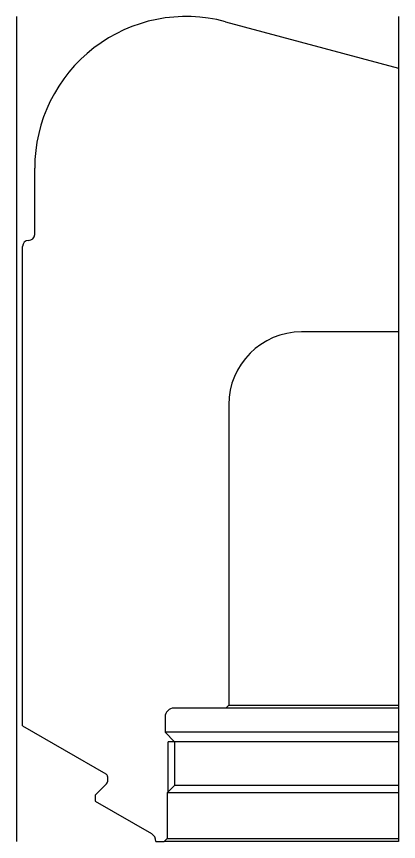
# Model space of a CAD drawing. Header units: inches. Extents: x 90.4 to 145.9, y -21.1 to -7.6.
# Drawn here: x 90.38 to 94.31, y -20.06 to -11.56 of the extents above; entities that cross this region are included whole.
import ezdxf

# ---------------------------------------------------------------- set-up
doc = ezdxf.new("R2010")
doc.units = ezdxf.units.IN
doc.header["$MEASUREMENT"] = 0

msp = doc.modelspace()

# ---------------------------------------------------------------- linework, layer by layer
for p, q in [((90.37723, -11.55609), (90.37723, -20.05609)), ((94.31473, -11.55609), (94.31473, -20.05609)), ((92.53164, -11.60933), (94.31473, -12.08711)), ((90.56473, -13.80091), (90.56473, -13.11859)), ((90.43973, -18.86341), (90.43973, -13.92591)), ((94.31473, -14.80609), (93.31473, -14.80609)), ((92.56473, -15.55609), (92.56473, -18.64984)), ((92.53348, -18.68109), (92.00223, -18.68109)), ((92.56473, -18.64984), (92.53348, -18.68109)), ((94.31473, -18.68109), (92.53348, -18.68109)), ((92.56473, -18.64984), (94.31473, -18.64984)), ((91.90848, -18.77484), (91.90848, -18.93109)), ((90.43973, -18.86341), (91.29911, -19.35957)), ((94.31473, -18.93109), (91.90848, -18.93109)), ((91.90848, -18.93109), (92.00738, -19.02999)), ((92.00738, -19.02999), (91.93973, -19.02999)), ((91.93973, -19.54789), (91.93973, -19.02999)), ((94.31473, -19.02999), (92.00738, -19.02999)), ((92.00738, -19.02999), (92.00738, -19.48024)), ((91.30558, -19.46278), (91.18973, -19.57862)), ((91.31473, -19.38664), (91.31473, -19.44068)), ((92.00738, -19.48024), (91.93153, -19.55609)), ((94.31473, -19.48024), (92.00738, -19.48024)), ((91.18973, -19.57862), (91.18973, -19.64112)), ((94.31473, -19.55609), (91.93153, -19.55609)), ((91.93153, -19.55609), (91.93153, -20.02484)), ((91.18973, -19.64112), (91.76786, -19.9749)), ((91.81473, -20.05609), (91.90028, -20.05609)), ((91.93153, -20.02484), (91.90028, -20.05609)), ((94.31473, -20.05609), (91.90028, -20.05609)), ((91.93153, -20.02484), (94.31473, -20.02484))]:
    msp.add_line(p, q)
for centre, radius, start, end in [((92.12723, -13.11859), 1.5625, 75, 180), ((90.50223, -13.80091), 0.0625, 270, 0), ((90.50223, -13.92591), 0.0625, 90, 180), ((93.31473, -15.55609), 0.75, 90, 180), ((92.00223, -18.77484), 0.09375, 90, 180), ((91.28348, -19.38664), 0.03125, 0, 60), ((91.28348, -19.44068), 0.03125, 315, 0), ((91.72098, -20.05609), 0.09375, 0, 60)]:
    msp.add_arc(centre, radius, start, end)

doc.saveas('drawing.dxf')
